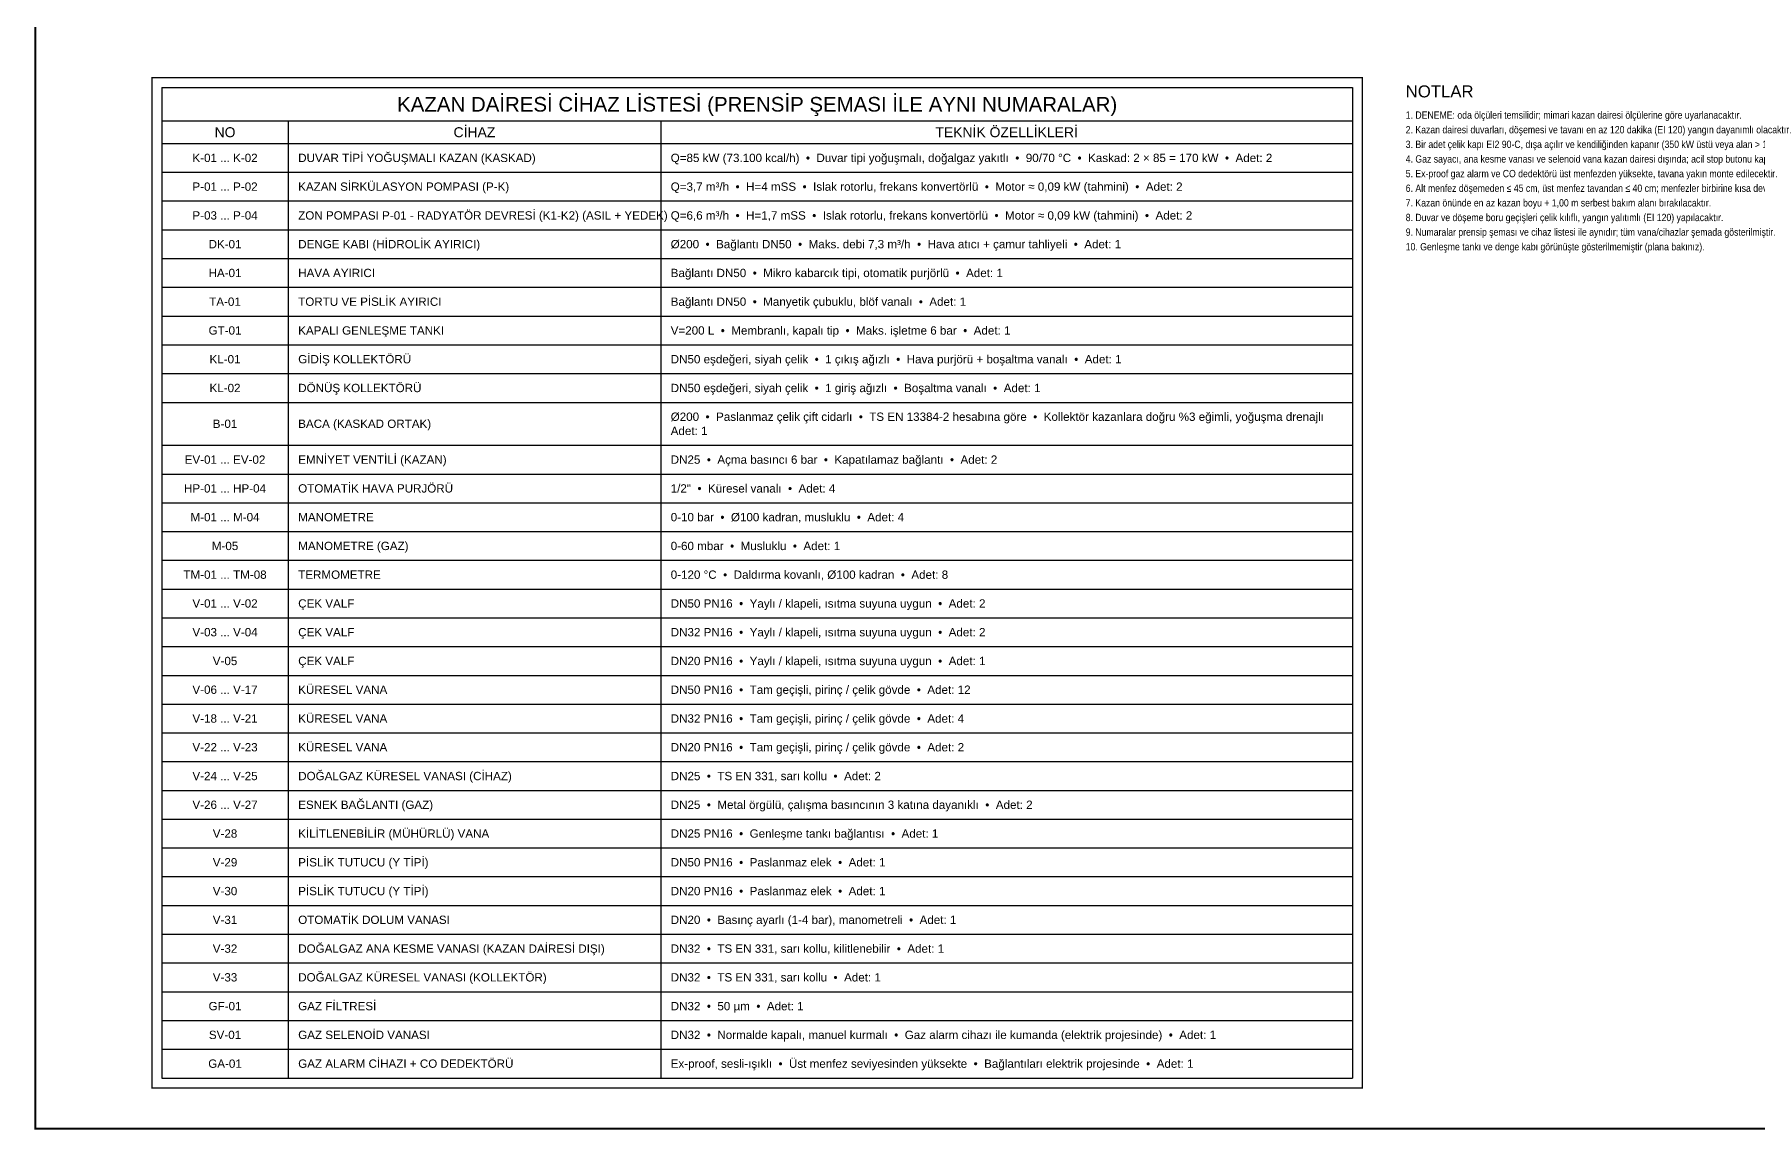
# Model space of a CAD drawing. Header units: centimetres. Extents: x -61 to 14522, y -12981 to 1521.
# Drawn here: x 10600 to 13190, y -4262 to -2615 of the extents above; entities that cross this region are included whole.
import ezdxf
from ezdxf.enums import TextEntityAlignment as Align

# ---------------------------------------------------------------- set-up
doc = ezdxf.new("R2010")
doc.units = ezdxf.units.CM
for name, color, linetype in [('ROTAS-HESAP-BASLIK', 2, 'Continuous'), ('ROTAS-HESAP-CERCEVE', 4, 'Continuous'), ('ROTAS-HESAP-CIZGI', 1, 'Continuous'), ('ROTAS-HESAP-YAZI', 7, 'Continuous'), ('ROTAS-ISITMA-BASLIK', 5, 'Continuous'), ('ROTAS-ISITMA-YAZI', 7, 'Continuous'), ('ROTAS-PAFTA', 7, 'Continuous')]:
    doc.layers.add(name, color=color, linetype=linetype)
doc.styles.add('ROTAS', font='arial.ttf')

msp = doc.modelspace()

# ---------------------------------------------------------------- linework, layer by layer
at = {"layer": 'ROTAS-HESAP-CERCEVE', "ltscale": 8, "const_width": 2}
msp.add_lwpolyline([(10776, -4199), (12596, -4199), (12596, -2679.8), (10776, -2679.8)], close=True, dxfattribs=at)
at = {"layer": 'ROTAS-HESAP-CIZGI', "ltscale": 8}
for p, q in [((10791, -2694.8), (12581, -2694.8)), ((10791, -2694.8), (10791, -4184)), ((12581, -2694.8), (12581, -4184)), ((10791, -2744.8), (12581, -2744.8)), ((10981, -2744.8), (10981, -4184)), ((11541, -2744.8), (11541, -4184)), ((10791, -2778.8), (12581, -2778.8)), ((10791, -2822), (12581, -2822)), ((10791, -2865.2), (12581, -2865.2)), ((10791, -2908.5), (12581, -2908.5)), ((10791, -2951.8), (12581, -2951.8)), ((10791, -2995), (12581, -2995)), ((10791, -3038.2), (12581, -3038.2)), ((10791, -3081.5), (12581, -3081.5)), ((10791, -3124.8), (12581, -3124.8)), ((10791, -3168), (12581, -3168)), ((10791, -3232.5), (12581, -3232.5)), ((10791, -3275.8), (12581, -3275.8)), ((10791, -3319), (12581, -3319)), ((10791, -3362.2), (12581, -3362.2)), ((10791, -3405.5), (12581, -3405.5)), ((10791, -3448.8), (12581, -3448.8)), ((10791, -3492), (12581, -3492)), ((10791, -3535.2), (12581, -3535.2)), ((10791, -3578.5), (12581, -3578.5)), ((10791, -3621.8), (12581, -3621.8)), ((10791, -3665), (12581, -3665)), ((10791, -3708.2), (12581, -3708.2)), ((10791, -3751.5), (12581, -3751.5)), ((10791, -3794.8), (12581, -3794.8)), ((10791, -3838), (12581, -3838)), ((10791, -3881.2), (12581, -3881.2)), ((10791, -3924.5), (12581, -3924.5)), ((10791, -3967.8), (12581, -3967.8)), ((10791, -4011), (12581, -4011)), ((10791, -4054.2), (12581, -4054.2)), ((10791, -4097.5), (12581, -4097.5)), ((10791, -4140.8), (12581, -4140.8)), ((10791, -4184), (12581, -4184))]:
    msp.add_line(p, q, dxfattribs=at)
at = {"layer": 'ROTAS-PAFTA', "ltscale": 8, "const_width": 3}
msp.add_lwpolyline([(10601, -4260), (14521, -4260), (14521, -874.8), (10601, -874.8)], close=True, dxfattribs=at)

# ---------------------------------------------------------------- texts
at = {"layer": 'ROTAS-HESAP-BASLIK', "ltscale": 8, "style": 'ROTAS'}
for s, height, p in [('KAZAN DAİRESİ CİHAZ LİSTESİ (PRENSİP ŞEMASI İLE AYNI NUMARALAR)', 22, (11686, -2719.8)), ('NO', 15, (10886, -2761.8)), ('CİHAZ', 15, (11261, -2761.8)), ('TEKNİK ÖZELLİKLERİ', 15, (12061, -2761.8))]:
    msp.add_text(s, height=height, dxfattribs=at).set_placement(p, align=Align.MIDDLE_CENTER)
at = {"layer": 'ROTAS-HESAP-YAZI', "ltscale": 8, "style": 'ROTAS'}
for s, p in [('K-01 ... K-02', (10886, -2800.4)), ('P-01 ... P-02', (10886, -2843.6)), ('P-03 ... P-04', (10886, -2886.9)), ('DK-01', (10886, -2930.1)), ('HA-01', (10886, -2973.4)), ('TA-01', (10886, -3016.6)), ('GT-01', (10886, -3059.9)), ('KL-01', (10886, -3103.1)), ('KL-02', (10886, -3146.4)), ('B-01', (10886, -3200.2)), ('EV-01 ... EV-02', (10886, -3254.1)), ('HP-01 ... HP-04', (10886, -3297.4)), ('M-01 ... M-04', (10886, -3340.6)), ('M-05', (10886, -3383.9)), ('TM-01 ... TM-08', (10886, -3427.1)), ('V-01 ... V-02', (10886, -3470.4)), ('V-03 ... V-04', (10886, -3513.6)), ('V-05', (10886, -3556.9)), ('V-06 ... V-17', (10886, -3600.1)), ('V-18 ... V-21', (10886, -3643.4)), ('V-22 ... V-23', (10886, -3686.6)), ('V-24 ... V-25', (10886, -3729.9)), ('V-26 ... V-27', (10886, -3773.1)), ('V-28', (10886, -3816.4)), ('V-29', (10886, -3859.6)), ('V-30', (10886, -3902.9)), ('V-31', (10886, -3946.1)), ('V-32', (10886, -3989.4)), ('V-33', (10886, -4032.6)), ('GF-01', (10886, -4075.9)), ('SV-01', (10886, -4119.1)), ('GA-01', (10886, -4162.4))]:
    msp.add_text(s, height=12.5, dxfattribs=at).set_placement(p, align=Align.MIDDLE_CENTER)
for s, p in [('DUVAR TİPİ YOĞUŞMALI KAZAN (KASKAD)', (10996, -2800.4)), ('Q=85 kW (73.100 kcal/h)  •  Duvar tipi yoğuşmalı, doğalgaz yakıtlı  •  90/70 °C  •  Kaskad: 2 × 85 = 170 kW  •  Adet: 2', (11556, -2800.4)), ('KAZAN SİRKÜLASYON POMPASI (P-K)', (10996, -2843.6)), ('Q=3,7 m³/h  •  H=4 mSS  •  Islak rotorlu, frekans konvertörlü  •  Motor ≈ 0,09 kW (tahmini)  •  Adet: 2', (11556, -2843.6)), ('ZON POMPASI P-01 - RADYATÖR DEVRESİ (K1-K2) (ASIL + YEDEK)', (10996, -2886.9)), ('Q=6,6 m³/h  •  H=1,7 mSS  •  Islak rotorlu, frekans konvertörlü  •  Motor ≈ 0,09 kW (tahmini)  •  Adet: 2', (11556, -2886.9)), ('DENGE KABI (HİDROLİK AYIRICI)', (10996, -2930.1)), ('Ø200  •  Bağlantı DN50  •  Maks. debi 7,3 m³/h  •  Hava atıcı + çamur tahliyeli  •  Adet: 1', (11556, -2930.1)), ('HAVA AYIRICI', (10996, -2973.4)), ('Bağlantı DN50  •  Mikro kabarcık tipi, otomatik purjörlü  •  Adet: 1', (11556, -2973.4)), ('TORTU VE PİSLİK AYIRICI', (10996, -3016.6)), ('Bağlantı DN50  •  Manyetik çubuklu, blöf vanalı  •  Adet: 1', (11556, -3016.6)), ('KAPALI GENLEŞME TANKI', (10996, -3059.9)), ('V=200 L  •  Membranlı, kapalı tip  •  Maks. işletme 6 bar  •  Adet: 1', (11556, -3059.9)), ('GİDİŞ KOLLEKTÖRÜ', (10996, -3103.1)), ('DN50 eşdeğeri, siyah çelik  •  1 çıkış ağızlı  •  Hava purjörü + boşaltma vanalı  •  Adet: 1', (11556, -3103.1)), ('DÖNÜŞ KOLLEKTÖRÜ', (10996, -3146.4)), ('DN50 eşdeğeri, siyah çelik  •  1 giriş ağızlı  •  Boşaltma vanalı  •  Adet: 1', (11556, -3146.4)), ('Ø200  •  Paslanmaz çelik çift cidarlı  •  TS EN 13384-2 hesabına göre  •  Kollektör kazanlara doğru %3 eğimli, yoğuşma drenajlı', (11556, -3189.6)), ('BACA (KASKAD ORTAK)', (10996, -3200.2)), ('Adet: 1', (11556, -3210.9)), ('EMNİYET VENTİLİ (KAZAN)', (10996, -3254.1)), ('DN25  •  Açma basıncı 6 bar  •  Kapatılamaz bağlantı  •  Adet: 2', (11556, -3254.1)), ('OTOMATİK HAVA PURJÖRÜ', (10996, -3297.4)), ('1/2"  •  Küresel vanalı  •  Adet: 4', (11556, -3297.4)), ('MANOMETRE', (10996, -3340.6)), ('0-10 bar  •  Ø100 kadran, musluklu  •  Adet: 4', (11556, -3340.6)), ('MANOMETRE (GAZ)', (10996, -3383.9)), ('0-60 mbar  •  Musluklu  •  Adet: 1', (11556, -3383.9)), ('TERMOMETRE', (10996, -3427.1)), ('0-120 °C  •  Daldırma kovanlı, Ø100 kadran  •  Adet: 8', (11556, -3427.1)), ('ÇEK VALF', (10996, -3470.4)), ('DN50 PN16  •  Yaylı / klapeli, ısıtma suyuna uygun  •  Adet: 2', (11556, -3470.4)), ('ÇEK VALF', (10996, -3513.6)), ('DN32 PN16  •  Yaylı / klapeli, ısıtma suyuna uygun  •  Adet: 2', (11556, -3513.6)), ('ÇEK VALF', (10996, -3556.9)), ('DN20 PN16  •  Yaylı / klapeli, ısıtma suyuna uygun  •  Adet: 1', (11556, -3556.9)), ('KÜRESEL VANA', (10996, -3600.1)), ('DN50 PN16  •  Tam geçişli, pirinç / çelik gövde  •  Adet: 12', (11556, -3600.1)), ('KÜRESEL VANA', (10996, -3643.4)), ('DN32 PN16  •  Tam geçişli, pirinç / çelik gövde  •  Adet: 4', (11556, -3643.4)), ('KÜRESEL VANA', (10996, -3686.6)), ('DN20 PN16  •  Tam geçişli, pirinç / çelik gövde  •  Adet: 2', (11556, -3686.6)), ('DOĞALGAZ KÜRESEL VANASI (CİHAZ)', (10996, -3729.9)), ('DN25  •  TS EN 331, sarı kollu  •  Adet: 2', (11556, -3729.9)), ('ESNEK BAĞLANTI (GAZ)', (10996, -3773.1)), ('DN25  •  Metal örgülü, çalışma basıncının 3 katına dayanıklı  •  Adet: 2', (11556, -3773.1)), ('KİLİTLENEBİLİR (MÜHÜRLÜ) VANA', (10996, -3816.4)), ('DN25 PN16  •  Genleşme tankı bağlantısı  •  Adet: 1', (11556, -3816.4)), ('PİSLİK TUTUCU (Y TİPİ)', (10996, -3859.6)), ('DN50 PN16  •  Paslanmaz elek  •  Adet: 1', (11556, -3859.6)), ('PİSLİK TUTUCU (Y TİPİ)', (10996, -3902.9)), ('DN20 PN16  •  Paslanmaz elek  •  Adet: 1', (11556, -3902.9)), ('OTOMATİK DOLUM VANASI', (10996, -3946.1)), ('DN20  •  Basınç ayarlı (1-4 bar), manometreli  •  Adet: 1', (11556, -3946.1)), ('DOĞALGAZ ANA KESME VANASI (KAZAN DAİRESİ DIŞI)', (10996, -3989.4)), ('DN32  •  TS EN 331, sarı kollu, kilitlenebilir  •  Adet: 1', (11556, -3989.4)), ('DOĞALGAZ KÜRESEL VANASI (KOLLEKTÖR)', (10996, -4032.6)), ('DN32  •  TS EN 331, sarı kollu  •  Adet: 1', (11556, -4032.6)), ('GAZ FİLTRESİ', (10996, -4075.9)), ('DN32  •  50 µm  •  Adet: 1', (11556, -4075.9)), ('GAZ SELENOİD VANASI', (10996, -4119.1)), ('DN32  •  Normalde kapalı, manuel kurmalı  •  Gaz alarm cihazı ile kumanda (elektrik projesinde)  •  Adet: 1', (11556, -4119.1)), ('GAZ ALARM CİHAZI + CO DEDEKTÖRÜ', (10996, -4162.4)), ('Ex-proof, sesli-ışıklı  •  Üst menfez seviyesinden yüksekte  •  Bağlantıları elektrik projesinde  •  Adet: 1', (11556, -4162.4))]:
    msp.add_text(s, height=12.5, dxfattribs=at).set_placement(p, align=Align.MIDDLE_LEFT)
at = {"layer": 'ROTAS-ISITMA-BASLIK', "ltscale": 8, "style": 'ROTAS'}
msp.add_text('NOTLAR', height=18, dxfattribs=at).set_placement((12661, -2714.8), align=Align.BOTTOM_LEFT)
at = {"layer": 'ROTAS-ISITMA-YAZI', "ltscale": 8, "style": 'ROTAS', "width": 0.85}
for s, p in [('1. DENEME: oda ölçüleri temsilidir; mimari kazan dairesi ölçülerine göre uyarlanacaktır.', (12661, -2744.8)), ('2. Kazan dairesi duvarları, döşemesi ve tavanı en az 120 dakika (EI 120) yangın dayanımlı olacaktır.', (12661, -2766.8)), ('4. Gaz sayacı, ana kesme vanası ve selenoid vana kazan dairesi dışında; acil stop butonu kapı dışında olacaktır.', (12661, -2810.8)), ('3. Bir adet çelik kapı EI2 90-C, dışa açılır ve kendiliğinden kapanır (350 kW üstü veya alan > 100 m² ise en az 2 çıkış).', (12661, -2788.8)), ('5. Ex-proof gaz alarm ve CO dedektörü üst menfezden yüksekte, tavana yakın monte edilecektir.', (12661, -2832.8)), ('6. Alt menfez döşemeden ≤ 45 cm, üst menfez tavandan ≤ 40 cm; menfezler birbirine kısa devre yapmayacaktır.', (12661, -2854.8)), ('7. Kazan önünde en az kazan boyu + 1,00 m serbest bakım alanı bırakılacaktır.', (12661, -2876.8)), ('8. Duvar ve döşeme boru geçişleri çelik kılıflı, yangın yalıtımlı (EI 120) yapılacaktır.', (12661, -2898.8)), ('9. Numaralar prensip şeması ve cihaz listesi ile aynıdır; tüm vana/cihazlar şemada gösterilmiştir.', (12661, -2920.8)), ('10. Genleşme tankı ve denge kabı görünüşte gösterilmemiştir (plana bakınız).', (12661, -2942.8))]:
    msp.add_text(s, height=11, dxfattribs=at).set_placement(p, align=Align.BOTTOM_LEFT)

doc.saveas('drawing.dxf')
